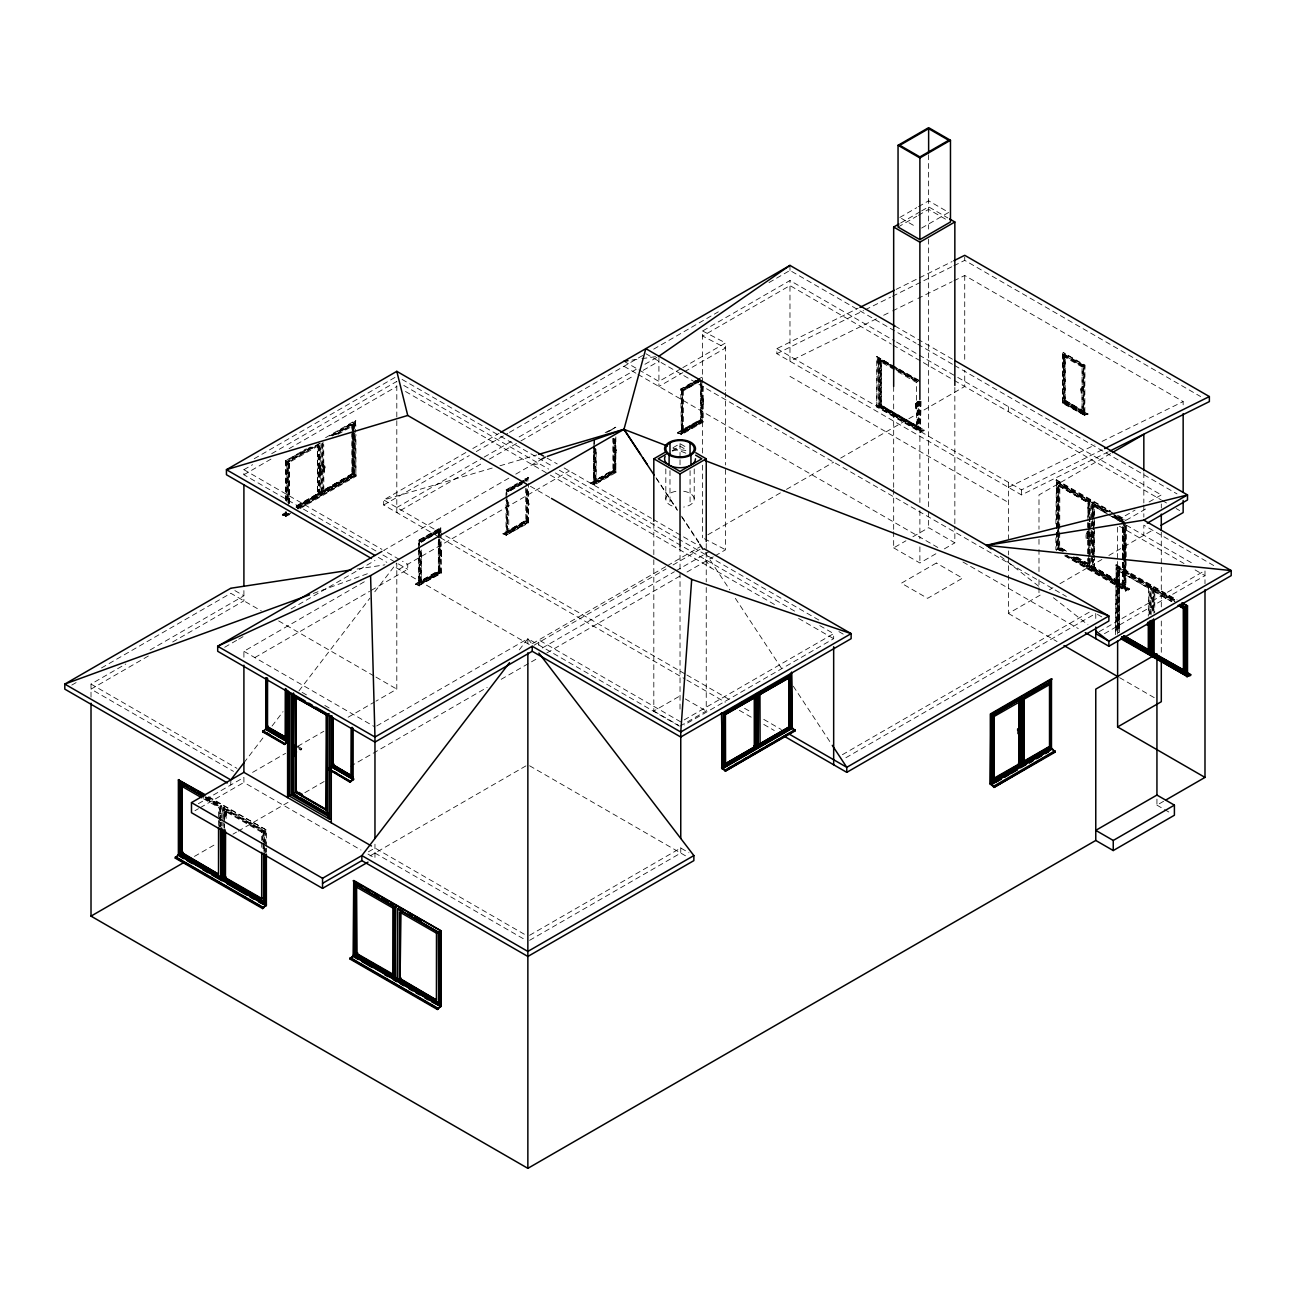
<?xml version="1.0" encoding="UTF-8"?>
<svg xmlns="http://www.w3.org/2000/svg" width="1296" height="1296" viewBox="0 0 1296 1296"><rect width="100%" height="100%" fill="white"/><g stroke="black" fill="none" stroke-linecap="round" stroke-linejoin="round"><path stroke-width="0.75" stroke-dasharray="5 3.75" d="M1091.491 534.373L1091.41 536.35C1092.35 529.286 1087.798 543.51 1091.799 542.003A2.074 1.134 -62.5 0 1 1091.831 540.821L1091.848 540.497A2.074 1.134 -62.5 0 1 1091.896 539.314L1091.896 538.942A2.074 1.134 -62.5 0 1 1091.945 537.759L1092.982 532.769C1090.049 531.765 1092.949 536.414 1092.982 532.769M1092.123 532.3L1091.151 537.354A2.074 1.134 -62.5 0 0 1091.102 538.52L1091.102 538.893A2.074 1.134 -62.5 0 0 1091.054 540.076L1091.038 540.4A2.074 1.134 -62.5 0 0 1091.005 541.582L1091.459 542.198M1091.653 534.778L1090.795 534.454L1091.41 536.35M1089.029 533.353L1087.992 535.523A2.074 1.264 -57.4 0 0 1087.943 536.706L1087.927 537.062A2.074 1.264 -57.4 0 0 1087.879 538.245L1087.862 538.569A2.074 1.264 -57.4 0 0 1087.83 539.735C1084.622 540.999 1086.242 529.902 1087.733 532.559M1088.316 532.899L1087.263 535.07A2.074 1.264 -57.4 0 0 1087.214 536.236L1087.198 536.609A2.074 1.264 -57.4 0 0 1087.15 537.791L1087.15 538.115A2.074 1.264 -57.4 0 0 1087.101 539.282C1087.992 543.461 1087.814 527.634 1086.793 533.693L1088.041 534.6M1087.409 534.082L1087.571 532.04M1086.89 532.057L1088.705 532.105L1087.781 531.036M1017.182 730.231L1017.376 728.417M319.383 468.131C318.832 464.584 319.464 473.834 320.76 472.457C320.63 467.224 318.751 466.916 319.966 467.694L320.971 468.277L320.355 469.849L320.436 468.05M320.517 469.946L319.723 470.367M318.978 494.294L320.258 495.04L320.274 444.965M323.66 468.131C323.303 470.772 325.361 472.732 323.854 471.015M320.954 493.144L321.991 494.003L354.796 475.065L354.796 433.35M1081.253 388.508L1080.848 389.464C1083.116 394.405 1079.908 393.757 1081.512 388.492M1082.241 388.12C1083.764 385.009 1080.135 392.348 1082.322 389.318M1082.889 386.953L1081.966 388.962M440.802 550.654L441.288 555.482L441.11 553.23M528.282 501.487L528.946 504.76L528.638 499.835M615.211 451.17C616.151 453.406 614.693 448.286 616.264 450.603L615.276 451.024M703.177 401.825L702.189 397.467L703.517 399.055L703.258 404.158M915.608 403.558L915.332 404.887C917.536 405.567 916.321 407.754 916.466 409.131C915.818 405.502 916.094 402.197 917.86 402.651L916.807 405.502M916.952 402.084L915.673 406.247L916.596 408.499M917.195 403.898L917.86 402.651M222.912 820.157L222.944 807.683L223.916 807.133L264.935 830.801L264.886 852.962M323.789 465.442L323.06 465.896L324.826 465.88L325.037 467.224L324.421 472.198L324.275 465.847M919.642 428.587L918.232 429.268L918.232 401.857M1091.102 540.302L1091.912 540.626M1091.183 538.699L1091.896 539.314L1091.102 538.52M301.142 749.671C302.195 745.767 302.438 753.737 297.529 747.581M1084.363 412.711L1063.87 401.128L1065.182 400.351L1065.215 355.849L1063.87 356.627L1082.273 367.043L1082.063 411.626L1082.063 367.124L1083.407 366.347L1063.028 354.521L1082.97 366.412L1084.363 365.602L1063.012 352.415L1084.849 365.035L1084.849 415.465L1062.396 403.202L1062.396 352.771M1088.024 536.884L1087.96 536.706M1087.943 538.407L1087.895 538.261M318.2 445.727L318.2 494.246L296.023 507.044L352.901 474.401L352.852 425.849L352.723 474.304L323.838 491.605L323.725 444.544M916.709 405.826L915.899 405.292M1087.166 532.04L1086.728 533.741M1091.993 536.852L1090.746 536.009L1091.329 534.227M1062.299 551.237L1058.686 549.828L1059.334 548.273L1056.451 549.407M1070.771 556.875L1128.589 590.182L1072.78 557.296M1089.401 559.645L1089.774 567.842L1090.811 566.951L1073.671 557.053M1123.94 525.739L1124.312 587.785L1125.349 586.877L1092.787 568.085L1092.787 532.121M1017.457 728.951L1017.538 736.29M894.321 366.962L879.125 358.198L879.158 405.616L923.27 431.082L879.466 405.389L878.202 406.166L878.153 358.765L879.125 358.198L879.466 405.389M1063.919 354.294L1083.634 365.683L1083.634 412.695L1063.303 401.647L1063.919 354.294L1063.919 401.306L1087.085 414.688L1064.194 400.918M441.142 552.971L440.51 551.821L441.515 551.497C440.024 544.66 442.017 566.903 441.304 550.411M916.142 405.47L916.369 404.206M528.476 501.26L528.201 500.045M703.21 400.367L703.339 398.909L703.631 400.156C701.087 403.072 704.749 404.546 702.707 402.133M324.13 466.139L324.972 467.192L323.789 468.666L324.081 466.252M320.161 468.407L320.306 469.946M528.444 505.019C528.136 502.816 526.727 495.801 528.946 501.082L527.926 501.536M615.94 453.098L615.794 452.255L615.454 453.681M323.822 469.589C326.203 468.796 321.635 462.85 324.016 465.556M324.583 470.561L324.551 469.136M1080.913 388.346C1081.949 400.205 1079.73 391.036 1082.387 386.629M615.568 449.599L615.843 450.814M915.802 406.766L916.709 407.333M528.46 500.094L528.444 501.325M702.351 398.617L702.124 397.483M321.1 474.028L320.306 474.449M243.907 762.793L263.477 737.23M272.047 726.035L283.046 711.65M298.955 690.881L369.895 598.169M374.787 591.786L396.803 563.015L396.803 689.132L375.953 701.168M519.307 649.863L527.861 638.685L680.756 726.959M1090.843 534.373L1091.718 533.741M1087.927 520.798L1087.927 502.702L1089.272 501.925M1092.982 567.94L1094.375 567.13L1094.326 504.857L1106.314 512.26M615.163 449.015L616.216 449.599L615.811 454.572M1084.25 412.97L1083.278 413.521L1062.963 401.857L1064.259 401.112L1064.259 354.002L1063.028 354.521M286.675 513.605L283.176 515.63L282.301 514.48L286.027 515.921M352.204 474.125L355.914 475.567L298.258 508.858M323.741 468.018L322.736 466.852L323.352 464.195M323.789 469.832L324.47 469.265M917.293 404.984L915.608 403.672L916.434 404.255M1063.643 550.994L1058.443 547.997L1059.836 547.187L1066.721 551.221M1089.401 521.753L1089.401 501.811L1090.811 501.001L1090.746 567.275M1118.254 570.677L1148.305 588.044L1118.254 570.677L1118.254 630.99M353.322 425.639L351.977 424.861L351.977 473.866L353.322 474.595L353.322 425.639L337.381 434.646M1058.249 526.176L1058.249 548.143L1056.969 548.905L1056.969 482.647L1057.941 482.096L1058.249 524.167M1092.787 568.085L1091.491 568.831L1091.491 502.589L1092.479 502.022L1092.787 520.133M1151.253 586.343L1149.827 587.169L1116.731 567.616L1118.043 567.162L1151.253 586.343L1151.188 614.482M1149.682 587.25L1148.256 588.076M254.259 458.687L396.803 376.375M375.953 550.978L243.907 474.741L243.907 469.687L252.59 464.681M271.706 453.649L396.803 381.413L396.803 512.568L482.436 463.142M243.907 474.741L271.706 458.687M289.089 448.659L396.803 386.467M285.412 500.499L285.412 460.874L306.374 448.756M325.604 437.659L355.315 420.52L355.914 426.724M285.412 460.874L310.489 447.088M329.702 435.991L355.914 420.86M286.481 501.374L286.432 461.279L310.651 447.379M331.241 435.391L353.824 422.447L354.796 423.014L354.796 431.357M312.109 446.958L286.87 461.522L286.87 501.293M331.97 435.472L353.84 422.852L354.456 433.156M319.448 443.426L287.453 461.894L287.453 501.941M332.359 435.974L354.796 423.014L332.602 436.217M320.258 443.345L287.825 462.073L286.432 461.279M336.571 434.176L352.091 425.412L352.204 474.757L353.079 475.276L297.157 507.546M296.638 505.764L317.439 493.76L317.39 445.257M351.977 473.818L322.493 490.828L323.903 491.152M297.092 505.699L317.569 493.873L317.439 444.803M352.091 473.931L323.093 490.682L322.979 442.098M282.301 514.48L287.55 511.45M296.282 506.412L352.431 473.98M282.301 515.111L287.55 512.098M283.176 515.63L286.562 513.119M296.249 507.546L353.516 474.352L354.796 475.065M296.849 507.4L319.286 494.44L319.286 446.391M353.516 428.522L353.824 422.447L353.84 474.563L321.019 493.452L320.954 443.329M297.578 507.74L319.448 495.121L319.448 445.403M354.456 435.132L354.456 474.903L321.878 493.015M297.821 507.967L320.274 495.007M285.412 515.565L288.911 513.54M297.643 508.502L355.315 475.211M288.911 513.913L285.412 515.921L283.079 515.128M297.643 508.858L355.315 475.567L353.079 475.276M285.412 511.661L285.412 516.359L290.66 513.329M285.412 516.359L289.51 514.69M299.992 508.631L355.914 476.345L355.914 434.533M465.831 452.547L383.697 499.964L383.697 505.003L438.745 536.787M472.829 448.513L499.025 433.382M71.782 685.082L77.031 682.069M101.493 667.942L230.801 593.276L261.29 610.886M383.697 505.003L469.33 455.576M476.312 451.543L507.773 433.382M509.522 432.362L645.813 353.678L1066.365 596.484M653.686 349.142L718.34 311.818M769.014 282.56L789.977 270.443L916.061 343.246M91.012 697.167L91.012 684.077L125.761 664.022M150.093 649.976L243.907 595.804L230.801 588.238M396.803 507.53L482.436 458.087M484.186 457.083L512.131 440.948M519.129 436.914L636.206 369.311M644.938 364.273L658.919 356.206L658.919 386.467L682.846 372.649M702.61 453.049L702.61 330.982L789.977 280.535L894.823 341.075M899.797 217.453L916.758 207.668M918.459 206.68L928.633 200.815L947.052 211.442M148.343 656.019L91.012 689.132L233.491 771.379M172.676 641.974L243.907 600.842L243.907 588.157M489.418 459.108L519.129 441.952M520.879 440.948L634.457 375.37M643.189 370.316L658.919 361.244M900.671 223.009L919.885 211.912M921.634 210.892L928.633 206.858L947.846 217.955M898.047 227.043L916.742 216.254M918.443 215.266L928.633 209.385L947.117 220.061M921.586 228.08L948.721 212.414M681.145 368.599L658.919 381.429L637.956 369.311M682.846 367.61L725.582 342.938L725.582 390.355M684.563 371.66L725.582 347.976L702.61 336.02L789.977 285.574L891.324 344.088M508.81 478.175L383.697 550.411L398.99 559.224M515.759 474.158L541.841 459.108M224.694 647.255L236.925 640.192M238.675 639.187L243.907 636.158M291.098 608.926L374.965 560.488M418.657 548.208L418.657 540.319L440.494 527.699L441.11 531.943M506.023 497.777L506.023 489.872L517.784 483.084M524.507 479.196L528.476 477.608L528.476 481.513M605.151 432.637L615.843 427.178L605.767 432.994M703.21 386.451L703.21 422.123L681.372 434.727L680.756 388.994L695.887 380.263M697.572 379.291L703.21 376.731M419.126 544.806L419.126 540.772L441.11 528.055M523.438 480.524L506.493 490.325L523.471 480.638M525.107 479.552L528.476 477.608M699.856 378.675L681.242 389.448L699.905 378.788M418.657 540.319L439.474 529.141L440.462 529.708L420.406 541.598L440.462 529.708M609.169 431.179L614.223 428.247L615.276 429.138M520.069 482.987L506.93 490.585L506.93 494.602M521.721 482.031L527.261 479.536M696.454 381.154L681.664 389.691L682.279 432.346L701.995 420.957L701.995 384.701M524.556 481.496L527.828 479.261L507.449 490.941L508.793 491.719M698.722 380.522L682.198 390.064L682.198 430.11L683.543 430.888L683.332 390.728L701.217 380.392M522.887 482.468L507.773 491.152L506.023 489.872M680.756 388.994L682.522 390.258L700.974 379.647M507.838 491.184L519.34 484.672M680.756 434.387L703.21 421.475L701.395 420.196L681.34 432.086L682.619 432.54L682.619 390.242L698.965 380.975M421.216 542.052L439.117 531.716L439.117 537.678M521.608 484.105L508.583 491.621L525.026 482.323M701.395 380.489L683.446 390.793L682.522 390.258M243.907 657.266L243.907 651.289L367.27 580.073M398.99 569.317L569.365 470.95M254.826 657.59L369.506 591.381M371.239 590.393L407.738 569.317L407.738 564.278L402.489 561.249M415.546 583.848L437.627 571.147L440.494 572.459L418.657 585.063L415.546 584.383L416.421 584.885L439.474 571.714L439.474 538.812M527.261 489.613L527.261 521.851L506.93 532.883L526.662 521.073L506.606 532.964L507.578 533.531L527.893 521.867L526.856 521.284L503.788 534.438L502.913 533.936L524.993 520.7L528.476 522.369L506.023 535.28L506.023 499.738M615.843 436.898L615.843 472.57L615.244 438.502L615.195 471.404L614.223 470.837L591.154 483.991L590.279 483.489L612.36 470.254L615.843 471.922L593.39 484.834L593.39 451.105M677.662 432.524L699.727 419.807L702.61 421.119L680.756 433.739L677.662 433.042L678.537 433.544L701.59 420.39L701.719 384.345M438.485 539.298L438.485 571.05L420.082 581.45L421.427 582.228L421.378 550.103M507.449 500.969L507.449 531.004L525.852 520.619L525.641 488.462M682.198 430.11L700.585 419.726L700.585 384.005M415.546 584.383L438.161 571.86L416.421 584.885M502.913 533.936L525.528 521.413L503.788 534.438M590.279 483.489L612.895 470.966L591.154 483.991M677.662 433.042L700.261 420.536L678.537 433.544M420.406 551.513L420.212 583.978L419.126 583.168L439.279 571.52L419.548 583.313L439.879 572.281L439.879 540.059M595.253 448.74L594.945 483.084L593.876 482.274L614.353 470.837L594.297 482.436L594.297 446.18M681.664 431.989L701.719 420.39L701.33 383.908M594.896 482.792L614.628 471.404L614.628 439.166M440.527 572.314L420.212 583.978L420.212 551.075M615.276 471.436L594.945 483.084L594.945 448.254M502.913 533.401L506.023 534.616L527.861 522.013M590.279 482.971L593.39 484.186L615.244 471.566M418.657 550.039L418.657 585.711L441.11 572.8L439.214 571.568M418.657 585.711L441.11 573.448L441.11 533.887M506.023 535.264L528.476 523.017L528.476 483.457M615.843 472.57L594.005 485.174L594.005 439.781L593.876 443.929M673.029 447.703L680.027 443.669L687.01 447.703M672.219 450.684L680.027 446.18L686.264 449.793M921.035 401.323L920.419 432.216L876.744 406.993L876.744 356.562L921.035 381.429M881.474 361.163L881.474 405.259L880.033 405.972L880.033 361.471L881.377 360.693L881.312 405.373M917.228 381.85L916.402 382.466L880.033 361.471M876.744 406.28L880.454 404.773M876.744 406.993L877.343 356.206M891.162 365.537L878.542 358.96L879.158 405.616M198.32 803.714L243.907 777.406L243.907 782.444L360.985 850.03M252.59 772.384L285.606 753.316M297.772 746.302L323.838 731.252M348.154 717.206L374.22 702.157M194.983 810.697L198.482 808.672M200.232 807.667L243.907 782.444M220.79 820.238L220.774 805.739L220.158 820.19M205.173 797.801L220.433 806.614L221.762 805.885L221.713 819.979M223.981 808.283L264.53 830.995L264.53 851.148M225.488 811.361L225.374 817.452L226.184 810.324L263.023 831.595L263.023 841.72M376.699 725.954L527.861 638.685L532.753 645.068M707.843 534.778L784.728 490.374M786.478 489.37L833.668 462.137M840.65 458.104L964.726 386.467L964.726 370.332M665.626 566.708L530.048 644.987L393.757 566.287M667.359 565.704L700.423 546.62M533.984 645.23L666.063 568.976M673.013 564.959L702.61 547.884M878.542 405.956L918.605 428.377M542.279 648.016L674.357 571.763M676.091 570.758L709.155 551.659M920.419 431.503L924.145 429.997L923.27 431.082M194.432 856.413L215.476 844.263M233.005 834.138L236.504 832.113M238.253 831.109L289.089 801.754M304.868 792.65L324.146 781.52M350.455 766.341L487.183 687.398M501.196 679.298L538.018 658.044M546.782 652.99L679.995 576.072M687.01 572.022L713.302 556.843M715.052 555.838L725.582 549.763L725.582 467.03M261.679 832.372L263.023 831.595M264.935 830.801L263.93 831.352L263.93 851.488M208.089 797.072L266.36 830.007L266.36 846.142M1083.634 365.683L1083.278 413.521L1083.278 366.217M1084.849 365.035L1084.25 415.822M1083.083 366.574L1065.004 356.335L1065.004 400.448L1087.96 414.185L1065.879 400.869L1062.396 402.489L1084.849 415.465M1062.396 403.202L1063.012 352.415M1066.122 401.566L1063.012 402.473L1084.849 415.076L1087.198 414.234M1082.095 411.237L1083.407 410.848L1065.215 400.351M1084.25 415.109L1087.96 413.602M1087.085 414.688L1087.96 414.185M893.673 531.716L893.673 547.868L905.92 540.805M912.902 536.771L928.633 527.683L954.844 542.813L954.844 526.678M368.42 851.796L374.965 848.021L524.394 934.286M370.057 855.895L527.861 764.786M653.816 559.678L653.816 711.018L680.027 695.887M1055.851 523.892L1056.451 479.779L1110.623 511.061M1057.309 534.73L1057.925 482.533L1089.887 500.985L1089.774 567.842M893.673 547.868L919.885 562.999L937.364 552.906M944.363 548.872L954.844 542.813M1110.623 453.551L1038.987 494.926L1038.987 529.222M1058.443 523.876L1058.443 485.692L1059.836 485.433L1088.851 502.184L1088.851 516.116M684.239 719.896L833.668 633.631L833.668 638.685L684.239 724.95M680.027 726.149L706.239 711.018L706.239 583.897M1057.309 482.89L1089.887 500.985M1108.064 511.483L1092.317 503.107L1107.464 511.839M1122.579 562.415L1122.579 584.334L1093.565 567.583L1093.565 559.629L1093.403 567.68L1122.449 584.95L1122.449 522.644L1092.982 505.634L1093.451 519.842L1093.403 505.942L1094.375 505.375M1117.622 520.133L1135.085 510.057M1149.066 501.973L1161.297 494.926L1161.297 498.28M1145.583 509.036L1126.354 520.133L1117.622 515.095M1088.851 532.057L1088.851 563.938L1087.927 565.007L1087.927 558.495M1008.401 575.132L1008.401 613.462L1042.486 593.795M1049.468 589.761L1052.968 587.736M1059.95 583.702L1101.892 559.483M1108.874 555.449L1154.088 529.351M1072.456 557.426L1089.887 566.789M1092.317 531.02L1092.317 568.895L1092.933 530.663M1116.212 564.732L1115.597 634.716L1116.212 564.732L1177.076 599.87M1118.675 570.985L1119.614 569.884L1119.614 632.205M1122.401 584.431L1123.389 583.864L1123.389 522.11L1114.803 517.217M1128.589 590.182L1129.237 588.627L1125.754 590.101L1066.333 555.806M529.61 935.291L680.756 848.021L688.954 852.752M842.4 754.693L1090.535 611.437M1064.583 555.806L1125.754 591.106L1126.354 524.119M529.61 940.329L680.756 853.06L680.756 844.198M845.899 757.723L1094.035 614.466M1150.313 614.239L1150.313 586.327L1149.698 614.596M1152.808 588.481L1174.014 599.999M1171.843 601.619L1153.472 591.025L1154.849 590.231L1154.72 612.765M1099.235 631.638L1204.988 570.58L1204.988 583.702M1104.435 633.679L1204.988 575.635L1192.757 568.571M1156.939 799.097L1156.939 805.14L1163.792 801.187M322.623 464.648L323.287 466.009M318.784 466.835L319.642 466.382M320.112 468.585L320.971 468.277M319.82 471.857L320.663 471.42M320.728 472.894L319.966 474.255L320.711 472.651M222.912 808.04L263.947 831.368L222.944 807.683L222.944 815.573M701.622 397.742L702.594 399.605M614.725 450.295L614.255 448.173L615.373 449.129M440.478 551.756L439.522 549.067L441.401 550.395M439.976 551.189L440.024 548.807M1108.21 451.85L1021.507 494.926L776.871 353.678L776.871 348.64L858.146 308.254M896.087 289.413L952.074 261.598M776.871 353.678L863.573 310.603M865.372 309.712L890.66 297.157M892.474 296.249L952.074 266.636M953.888 265.745L964.726 260.366L1200.614 396.56M776.871 348.64L1021.507 489.872L1102.783 449.501M876.452 318.816L789.977 361.244L789.977 280.535M883.661 315.268L890.854 311.737M892.669 310.862L916.078 299.36M917.876 298.485L952.106 281.686M953.905 280.795L964.726 275.497L1183.151 401.598L1183.151 405.632M1008.401 487.361L1094.877 444.917M1102.086 441.385L1183.151 401.598M219.866 826.913L219.866 806.679L218.408 807.473L218.408 825.52M507.449 531.004L508.793 531.781L508.696 499.624M287.825 513.767L286.432 513.086M915.397 403.785C915.932 415.643 914.83 407.479 916.628 408.305M313.34 593.455L370.251 572.702M923.368 430.628L921.035 431.471L877.343 406.247L880.454 405.356L924.145 430.58M492.205 468.067L383.697 499.964L443.993 534.762M499.964 465.782L536.771 454.961M1056.451 549.86L1058.8 549.229M1128.686 589.583L1126.354 590.215L1066.948 555.919M532.899 465.037L539.12 463.579M357.097 569.041L384.896 564.829M631.962 360.094L639.949 358.943M641.941 358.652L657.169 356.449M526.581 478.726L527.828 479.261M525.641 520.506L526.662 521.073M438.275 570.937L439.279 571.52M1174.241 599.611L1152.954 587.38L1151.966 587.963L1151.966 612.328M700.261 420.536L702.61 421.427L680.756 434.03L678.424 433.139M612.895 470.966L615.244 471.874L593.39 484.477L591.057 483.586M525.528 521.413L527.861 522.304L506.023 534.924L503.69 534.033M438.161 571.86L440.494 572.751L418.657 585.355L416.308 584.464M673.029 448.222L686.232 453.308M317.39 493.776L318.784 494.521M702.562 420.957L682.328 432.653L682.619 390.242M702.61 330.982L725.582 342.938M704.376 538.715L725.582 549.763M1091.054 540.076L1091.864 540.513M917.746 401.922L917.746 426.19L916.402 426.967L916.466 382.288M703.161 399.362L703.177 400.448M615.227 450.052L614.758 447.93M527.845 500.499L527.391 498.377M901.465 218.425L916.547 227.124M1084.25 365.65L1064 353.954L1064 401.274M1064.372 400.804L1082.273 411.14M1063.012 402.133L1084.849 414.752M895.05 326.074L916.061 338.207M917.827 339.212L952.852 359.429M917.827 344.25L952.852 364.484M954.601 365.488L1177.011 493.889M896.573 342.079L955.978 376.375M957.728 377.379L1161.297 494.926M893.074 345.109L952.495 379.404M954.229 380.408L1161.297 499.964M1162.172 500.467L1167.421 503.496M1176.152 508.534L1179.652 510.559M876.744 356.562L920.419 381.785M896.006 367.934L919.625 381.575M892.879 366.525L916.888 380.392M917.746 381.688L878.153 358.765L893.867 368.21M895.601 369.214L918.232 382.271M881.312 361.26L917.276 381.834M1213.72 565.542L1143.833 525.188L1143.833 535.28M1055.851 480.136L1115.257 514.431M1117.006 515.452L1125.754 520.49M1090.811 501.001L1057.941 482.096L1057.941 528.266M1109.927 512.033L1092.479 502.022L1092.479 520.101M1111.466 512.989L1123.632 519.955M1114.803 515.371L1123.211 520.231M1089.774 501.601L1056.969 482.647L1089.401 501.811M1107.043 511.564L1091.491 502.589L1106.865 511.904M1113.944 515.549L1122.579 520.538L1114.187 515.727M1115.127 516.861L1123.794 521.867L1123.794 584.172L1094.326 567.162M1059.674 485.53L1088.672 502.281M1106.152 512.374L1094.213 505.472L1094.213 519.421M1112.972 516.31L1123.211 522.223L1123.211 583.961L1094.213 567.227L1094.213 559.256M1058.443 485.692L1088.041 502.637L1088.041 520.571M1058.864 486L1087.862 502.735M1093.403 505.942L1107.043 513.815M1108.76 514.804L1120.7 521.689M1126.354 525.188L1192.757 563.517M1119.371 526.192L1184.026 563.517M917.746 426.19L881.474 405.259M880.227 404.66L924.145 429.997M916.466 426.4L880.664 405.729L880.664 361.616M879.125 405.518L919.625 428.895L919.642 401.112M878.153 406.085L918.637 429.462L918.605 400.966M877.343 405.923L921.035 431.147M789.977 376.375L1008.401 502.492M1115.597 565.088L1174.727 599.222M1151.188 586.375L1117.735 567.049L1117.719 633.323M1174.711 599.951L1152.954 587.38L1152.808 612.409M1150.313 586.327L1117.087 567.859L1117.087 633.679M1150.2 586.942L1116.731 567.616L1116.731 633.874M1175.116 601.344L1151.966 587.963L1174.597 601.474M1154.72 590.846L1172.297 600.793M1153.894 591.332L1171.309 601.376M1076.846 557.069L1088.851 563.938M1066.495 551.221L1059.674 547.285L1059.836 485.433M1076.733 557.134L1088.672 564.035L1088.672 524.183M1059.043 547.657L1064.162 550.606M1076.101 557.507L1088.041 564.392L1088.041 558.414M1064.032 550.67L1058.864 547.754L1059.043 485.903M1075.923 557.604L1087.927 564.473M1074.044 557.005L1129.464 588.854M1058.249 548.143L1063.384 551.124M1062.963 551.254L1057.925 548.338L1057.941 530.275M1073.056 557.086L1129.464 589.68M1060.679 550.638L1057.309 548.694L1057.309 536.722M1092.317 568.895L1124.28 587.347L1124.896 563.08M1056.969 548.888L1060.42 550.897M1066.948 555.449L1126.354 589.761M1065.199 555.449L1126.354 590.765M1097.42 614.401L1102.329 617.236M623.975 361.244L636.206 368.307M623.975 366.282L636.206 373.345M637.956 374.366L938.515 547.884M962.977 562.01L1078.304 628.592M701.395 420.196L700.423 419.629L700.472 379.955M701.995 420.957L701.395 380.311M1008.401 613.462L1057.05 641.552M1119.598 677.662L1154.347 697.718M614.628 471.404L613.964 438.372M1156.939 805.14L1170.92 813.224M547.042 458.071L557.231 463.952M564.116 467.937L651.499 518.368M653.249 519.388L698.674 545.616M402.052 379.404L552.323 466.171M559.321 470.205L676.399 537.791M678.148 538.796L819.688 620.525M838.901 631.622L844.15 634.651M403.801 385.447L548.694 469.12M555.385 472.975L797.251 612.619M819.785 625.628L833.668 633.631M405.535 391.505L548.613 474.109M550.363 475.114L777.6 606.301M798.611 618.451L833.668 638.685M526.597 481.351L525.641 480.443M530.42 486.308L549.715 497.437M527.261 521.851L526.581 488.819M528.476 523.017L527.828 488.932M355.914 476.345L355.315 434.192M439.879 529.983L419.548 541.015L419.548 545.049M445.743 535.783L685.13 673.985M686.88 675.005L730.571 700.229M744.552 708.296L751.534 712.33M763.765 719.393L781.245 729.486M440.494 537.791L685.13 679.039M686.88 680.044L725.323 702.238M739.303 710.305L751.534 717.368M763.765 724.432L774.247 730.49M419.24 540.821L420.503 541.566M685.26 698.917L706.239 711.018M319.448 495.121L318.832 445.063M439.879 572.281L439.474 529.141L439.619 537.678M441.11 573.448L440.462 539.379M243.907 469.687L381.964 549.391M680.756 721.904L538.78 639.932L538.78 644.987M653.816 711.018L678.278 725.144M382.903 554.996L395.069 562.01M398.374 563.922L407.738 569.317M378.367 557.41L386.856 562.318M278.656 620.914L374.22 676.091M375.953 677.079L396.803 689.132M529.61 765.79L687.317 856.85M243.907 651.289L374.965 726.959M302.114 692.356L307.346 695.385M324.826 705.461L331.808 709.495M297.497 746.123L301.741 748.57M297.529 747.355L301.012 749.363M91.012 684.077L236.957 768.35M374.965 853.06L524.394 939.341M367.983 854.08L374.965 858.114L374.965 844.198M208.688 796.716L266.36 830.007M206.388 797.008L221.762 805.885M205.141 796.7L220.774 805.739M205.4 797.558L220.79 806.436M206.469 798.935L219.866 806.679M205.4 799.033L219.38 806.906L219.218 827.059M203.44 798.757L218.57 807.376M224.84 817.177L224.84 811.102L261.743 832.307L261.679 840.472M526.581 521.122L526.986 489.24M915.737 406.62L916.693 407.187M1000.318 556.146L1039.279 586.667M1053.405 597.731L1087.927 624.785M320.614 471.614L319.804 472.003M1088.105 534.859L1087.409 534.454M1092.042 537.095L1091.281 536.722M705.348 559.548L711.002 567.859M656.084 477.754L677.128 509.474M681.566 516.164L699.289 542.878M656.278 478.337L677.452 510.446M681.907 517.217L698.609 542.554M705.299 552.695L729.794 589.874M735.367 598.331L782.152 669.303M793.298 686.2L831.173 743.645M320.776 468.05L321.1 469.541M1161.297 503.998L1161.297 508.032M1161.297 532.251L1161.297 606.901M1161.297 621.027L1161.297 653.314M1154.072 591.219L1153.894 613.251M1153.424 588.109L1153.472 613.138M1153.278 587.493L1153.278 611.485M1149.082 613.494L1149.26 587.493L1119.501 570.515L1119.501 632.286M1148.434 587.963L1148.305 616.183M1143.833 472.732L1143.833 502.994M1143.833 505.003L1143.833 517.12M1125.754 526.451L1125.754 560.277M1125.754 562.253L1125.754 591.106M1125.349 522.936L1125.284 587.218M1124.896 527.18L1124.896 561.087M1124.312 521.527L1124.312 587.785M1122.579 526.565L1122.579 560.423M1118.853 570.888L1118.853 632.659M1118.723 570.953L1118.675 632.756M1118.043 567.162L1118.043 631.12M1117.622 527.197L1117.622 559.483M1117.622 561.508L1117.622 634.149M1095.768 613.462L1095.768 621.221M1094.213 521.413L1094.213 529.367M1094.213 531.36L1094.213 557.264M1092.933 502.751L1092.982 519.696M1092.933 520.7L1092.982 529.74M1092.317 521.041L1092.317 529.027M1089.401 523.746L1089.401 529.724M1089.401 531.733L1089.401 557.653M1089.272 501.341L1089.272 521.284M1089.272 523.276L1089.272 567.146M1088.851 524.086L1088.851 530.064M1088.802 502.2L1088.672 516.229M1088.041 522.563L1088.041 556.421M1087.927 522.628L1087.927 556.972M1058.443 525.884L1058.443 547.997M1056.451 479.779L1056.451 550.411M1055.851 537.824L1055.851 549.747M1038.987 539.314L1038.987 547.382M1038.987 549.407L1038.987 571.601M1038.987 579.668L1038.987 585.711M1038.987 587.736L1038.987 595.804M1021.507 489.872L1021.507 494.926M1008.401 406.636L1008.401 411.691M1008.401 482.306L1008.401 538.812M1008.401 550.913L1008.401 554.947M1008.401 556.972L1008.401 573.107M964.726 256.997L964.726 260.366M964.726 275.497L964.726 362.248M954.844 387.455L954.844 524.653M928.633 154.726L928.633 229.052M928.633 239.144L928.633 509.522M928.633 511.547L928.633 527.683M920.419 401.663L920.419 432.216M919.885 401.566L919.885 502.459M919.885 510.527L919.885 538.78M919.885 546.847L919.885 562.999M917.989 401.323L917.989 428.733M917.276 401.873L917.098 426.028M893.673 386.435L893.673 487.328M893.673 489.353L893.673 529.708M880.551 361.697L880.502 405.826M789.977 265.405L789.977 270.443M725.582 392.38L725.582 465.005M706.239 543.542L706.239 581.888M702.61 465.167L702.61 537.791M694.219 468.893L694.219 499.154A14.191 8.197 0 0 1 683.705 507.076M690.071 470.642L690.071 504.954M681.372 389.335L681.372 434.727M680.027 443.669L680.027 457.796M680.027 459.805L680.027 465.863M680.027 546.572L680.027 712.022M669.983 470.642L669.983 504.954M665.82 468.893L665.82 499.154A14.191 8.197 0 0 0 676.35 507.076M653.816 523.373L653.816 557.669M614.353 438.793L614.223 470.837L613.057 470.075L613.057 438.307M613.85 438.777L613.85 470.529M613.105 438.34L613.219 470.173L594.815 480.557L596.16 481.334L596.079 449.177M595.949 449.113L595.949 480.865M595.156 448.643L595.204 480.427M594.297 440.138L594.297 444.155M593.876 445.937L593.876 482.274M527.861 477.268L527.861 481.205M527.861 638.685L527.861 644.728M526.856 488.365L526.856 521.284M507.773 501.082L507.578 533.531L507.578 500.629M506.93 496.627L506.93 532.883M506.623 490.228L506.623 535.621M440.494 527.699L440.494 537.581M439.117 539.671L439.117 571.423M438.485 537.305L438.485 531.36L420.455 541.615L421.427 542.165L439.619 531.668L438.275 530.89L438.356 570.985M421.216 549.99L421.33 581.823M420.584 551.61L420.584 581.386M419.548 547.058L419.548 583.313M419.256 540.675L419.256 586.067M419.126 546.831L419.126 583.168M355.315 420.52L355.315 432.41M353.516 430.515L353.516 474.352M322.493 443.653L321.991 494.003L321.878 443.297M318.314 445.792L318.362 494.343M289.364 502.994L289.364 462.559L287.971 461.813L287.971 502.929M289.316 503.707L289.186 462.461L318.784 445.565L317.439 445.289L288.392 462.008L288.441 504.484M288.554 462.105L288.554 504.549M286.027 461.214L286.027 500.288M286.027 512.001L286.027 516.699M266.36 848.151L266.36 852.185M265.745 830.363L265.745 846.482M265.745 848.281L265.745 852.541M263.606 831.546L263.606 841.639M263.606 843.647L263.606 849.706M263.023 843.745L263.023 849.803M262.375 839.954L262.553 831.838L226.12 811.004L226.12 819.023M261.743 842.319L261.679 850.581M230.801 779.917L230.801 784.971M226.184 810.324L226.249 818.959M224.581 807.926L224.581 822.037M224.581 824.045L224.581 828.079M224.338 817.468L223.916 807.133L223.981 828.436M222.912 822.182L222.912 826.216M221.713 821.988L221.713 826.022M220.79 822.215L220.79 826.151M220.433 806.614L220.433 820.741M220.433 822.766L220.433 826.799M220.158 822.199L220.158 826.232M683.705 491.233A14.191 8.197 0 0 1 694.219 499.154M665.82 499.154A14.191 8.197 0 0 1 676.35 491.233M672.3 451.073A15.439 8.91 0 0 1 687.755 451.073M936.344 563.031L901.384 583.2L927.596 598.331L962.555 578.162L936.344 563.031M1093.451 529.805L1093.565 521.77L1093.403 529.837M1093.451 557.701L1093.565 531.733L1093.403 557.734"/><path stroke-width="1.5" d="M287.761 797.477L287.761 690.541M289.51 691.902L289.51 796.117L329.702 819.315L329.702 715.1M1151.804 621.383L1151.609 622.744A2.041 1.118 -62.5 0 0 1151.561 623.927L1151.545 624.299A2.041 1.118 -62.5 0 0 1151.512 625.482L1151.496 625.79A2.041 1.118 -62.5 0 0 1151.464 626.972L1152.257 627.41A2.041 1.118 -62.5 0 1 1152.306 626.227L1152.322 625.903A2.041 1.118 -62.5 0 1 1152.355 624.721L1152.371 624.348A2.041 1.118 -62.5 0 1 1152.419 623.165L1152.938 621.367M1151.869 621.772L1152.128 620.104L1151.966 654.221L1185.419 673.531L1186.423 672.964M1148.24 622.76A2.041 1.247 -57.4 0 0 1148.272 623.603L1148.256 623.927A2.041 1.247 -57.4 0 0 1148.207 625.109L1147.478 624.64A2.041 1.247 -57.4 0 1 1147.414 623.894M1019.126 763.733L1019.126 702.027L1019.288 763.83L993.74 778.378L993.74 716.688L1019.693 701.849L1019.693 764.089L993.902 778.993L992.995 777.956M1024.115 761.546L1023.97 699.241L1049.906 684.401L1049.906 746.658L1024.115 761.546L1024.132 699.338L1023.16 698.771M551.464 498.442L691.691 579.409L680.756 731.997L680.756 838.463M267.187 678.132L267.187 727.088L285.363 737.586L286.335 736.646M332.732 717.887L332.732 764.883L350.924 775.381L333.056 764.64L333.056 718.146M296.525 751.955C294.613 752.393 288.554 748.213 294.305 749.201M1151.577 625.595L1152.387 626.033M1152.452 624.526L1151.545 624.299L1152.371 624.348M755.017 746.626L725.549 763.636L755.017 746.626L755.017 697.442L725.549 714.469L724.675 713.902M789.556 726.683L760.088 743.693L789.556 726.683L789.556 677.5L760.088 694.526L759.213 693.959M1148.337 623.765L1147.511 623.457M293.269 752.085C295.52 752.101 292.621 753.17 293.657 752.215M1121.753 636.773L1150.2 653.2L1151.253 652.293M704.246 548.824L851.132 633.631L851.132 638.685L680.756 737.035L532.235 651.289L374.965 742.09L217.696 651.289L217.696 646.25L370.591 575.618L623.975 429.332L645.813 348.64L1108.874 615.989L1108.874 621.027L846.774 772.351L784.728 736.533M175.268 858.13L178.378 855.004L265.745 905.434L262.651 908.577L175.268 858.13L178.994 854.145M262.651 908.577L266.36 904.592L245.398 892.49M356.125 961.551L350.779 958.003L353.128 955.881L440.494 1006.328L437.384 1009.471L350.017 959.024L353.727 955.039M437.384 1009.471L441.11 1005.485L427.129 997.418M265.745 729.049L287.599 741.652L284.488 744.439L262.651 731.835L266.36 728.336M284.488 744.439L288.198 740.956L287.599 742.09L265.745 729.47L265.745 677.905M328.18 769.613L331.274 766.827L353.128 779.447L350.017 782.217L328.18 768.965L331.889 766.114L352.058 777.762M350.017 782.217L353.727 778.734M221.713 828.031L221.762 876.857L220.79 877.408L179.739 853.772L180.824 853.173M396.495 977.735L395.523 978.302L354.488 954.666L355.558 954.05M398.666 908.01L397.661 908.933L438.356 932.423L439.668 931.694L439.668 1002.667L438.696 1003.234L397.661 979.582L398.666 978.982M243.907 762.793L230.801 779.917L64.8 684.077L64.8 689.132L227.302 782.946M509.522 662.645L361.859 855.587L322.542 878.283L191.484 802.613L191.484 812.705L322.542 888.376L367.983 862.148M1019.693 701.849L1018.364 701.606M1049.906 746.658L1049.906 684.401M267.187 727.088L268.434 726.311M332.732 764.883L333.979 764.105M658.919 356.206L789.977 265.405L895.05 326.074M329.087 713.561L326.284 715.376L326.284 810.178L328.163 813.532M329.087 815.233L292.669 794.205L297.157 791.402M289.51 796.117L293.544 793.719L293.544 693.004M1049.857 681.129L1051.25 681.809L1022.771 698.252L1021.491 697.491M725.549 763.636L725.42 714.339L755.017 697.442M788.972 726.392L789.556 677.5M1178.258 605.394L1183.54 608.375L1178.323 605.362M1180.251 604.325L1185.419 607.273L1185.419 673.531L1185.046 607.5L1186.423 606.706M1183.54 608.375L1183.54 670.696L1153.472 653.346L1183.653 670.064L1183.491 608.407M543.591 456.079L396.803 371.336L226.444 469.687L226.444 474.741L371.466 558.479M898.047 145.314L928.633 127.656L950.47 140.276L950.47 221.989L919.885 239.647L898.047 227.043L898.047 145.314L919.885 157.934L950.47 140.276M928.633 128.677L899.797 145.314L919.885 156.913L948.721 140.276L928.633 128.677L928.633 152.717M500.774 432.362L789.977 265.405M893.673 386.435L893.673 227.043L898.922 224.014M381.964 551.416L217.696 646.25L374.965 737.035L532.235 646.25L680.756 731.997L851.132 633.631L691.691 579.409M541.841 459.108L545.341 457.083M893.673 227.043L919.885 242.174L954.844 221.989L954.844 385.43M653.816 521.348L653.816 458.8L666.047 451.737M665.982 454.297L658.19 458.8L680.027 471.404L701.865 458.8L695.628 455.188M653.816 458.8L680.027 473.931L706.239 458.8L706.239 541.517M178.378 855.587L178.378 779.917L205.205 794.707M262.651 731.835L263.412 730.96M180.743 782.201L179.739 783.124L203.488 796.829M180.824 782.671L180.209 853.513L220.158 876.582M183.076 786.008L182.153 786.542L182.153 852.703L218.522 874.217L181.667 852.946L181.667 786.186L201.771 797.785M286.983 738.752L266.652 727.72M287.566 739.06L286.319 739.579L266.231 727.979L266.328 677.889M191.484 802.613L243.907 772.351L371.466 845.996M332.861 765.175L331.776 765.758L331.889 715.684M333.104 765.32L352.836 776.709M181.667 852.946L183.076 852.169M331.889 766.908L353.727 779.512M91.012 703.193L91.012 916.126L183.919 862.488M353.111 776.855L351.864 777.357L351.864 727.542M326.932 809.806L296.087 792.018L295.456 697.572L326.932 715.003L326.284 810.178L295.456 792.374L295.456 697.572L293.593 694.219M223.916 878.105L222.944 878.656L222.944 829.375M224.84 829.31L224.84 877.862L226.249 877.1M224.581 878.429L262.181 900.85M262.505 898.031L261.679 899.132L224.84 877.862M264.935 901.773L263.606 902.194L263.606 853.74M258.763 901.984L266.36 905.677L266.36 854.21M322.542 883.337L361.859 860.625L527.861 956.464L693.862 860.625L693.862 855.587L538.877 653.071M358.36 959.494L353.128 956.464L353.727 880.454L441.11 930.901L441.11 1006.555L431.762 1001.873M355.493 883.094L354.488 884.018L395.183 907.508L396.495 906.763M355.558 883.548L354.958 954.407L395.507 977.119M1112.373 452.547L1143.833 434.387L1143.833 470.707M724.756 712.395L728.125 710.451M731.479 708.507L734.848 706.563M739.886 703.647L743.256 701.703M761.449 691.205L758.079 693.149L758.079 745.087M764.818 689.261L768.172 687.317M722.714 713.205L724.01 713.918L756.556 695.126L755.536 694.267M757.253 693.263L758.549 693.976L791.095 675.184L790.058 674.325M781.504 681.226L784.922 679.266M789.134 677.759L759.958 694.397L760.088 743.693M395.507 906.617L394.907 977.476M393.32 908.269L393.255 975.094L356.416 953.824L356.416 887.063L393.32 908.269L393.255 975.094M398.714 909.176L402.797 910.829M436.428 1000.026L436.493 933.185L399.589 911.995L399.589 978.755L436.428 1000.026L400.059 978.512L400.982 911.817M357.809 953.062L356.416 953.824M350.017 959.024L350.892 958.522M991.148 548.953L986.564 545.357L1143.833 520.133L1187.509 494.926L1187.509 499.964L1147.316 523.163M725.355 764.672L755.633 747.193M758.695 745.427L788.972 727.947M724.01 713.918L723.703 766.049L723.686 713.707L756.508 694.818L756.556 747.16L723.703 766.049L722.714 765.482M758.549 693.976L758.225 746.107L758.225 693.83L791.046 674.892L791.095 727.234L758.225 746.107L757.253 745.54M792.115 727.639L721.613 767.637L792.115 727.639L795.226 730.798L725.323 771.152L722.212 768.366M436.428 933.266L437.287 932.715M353.128 880.81L441.11 930.901M722.261 768.577L792.115 728.012L795.226 730.798M722.212 768.787L721.613 712.703L722.212 768.787L792.115 728.433L791.5 672.349L792.115 728.433M722.212 767.993L725.096 770.083L794.983 729.729M727.947 768.625L731.446 766.6M734.929 764.591L738.428 762.566M743.677 759.537L747.16 757.528M750.659 755.503L755.908 752.474M759.391 750.465L762.89 748.44M766.39 746.431L771.622 743.402M775.121 741.377L778.621 739.368M782.12 737.343L787.352 734.33M725.323 771.152L795.226 730.15M1160.924 525.398L1183.151 512.584L1183.151 500.467M400.982 977.978L399.589 978.755M399.33 979.322L436.93 1001.727M438.664 1002.731L439.279 931.889M693.862 855.587L527.861 951.426L361.859 855.587L361.859 860.625M1052.093 679.039L990.938 714.339L990.322 784.55L990.322 713.999L1051.477 678.683L1051.477 749.234M1085.287 632.626L1108.874 646.25L1231.2 575.635L1231.2 570.58L1143.833 520.133M1013.229 702.27L1019.984 698.366L1020.956 698.933L1021.037 765.142L992.25 781.682L991.278 781.132L991.278 714.938L994.648 712.994M1024.812 695.579L1028.246 693.587M1034.824 689.796L1038.161 687.868M995.101 713.14L991.602 715.165L992.218 781.261M1000.334 710.111L1003.833 708.102M1007.332 706.077L1010.831 704.052M1016.064 701.039L1020.179 699.37M1025.735 695.45L1029.235 693.441M1034.467 690.412L1037.966 688.387M992.542 781.585L992.542 715.7L1020.956 698.933L992.218 715.505L992.25 781.682L1021.037 765.142M1181.677 603.239L1187.509 605.896L1187.509 676.528L1120.813 638.734M1151.917 627.604L1151.107 621.448L1152.468 622.258M1123.891 635.769L1148.256 649.831L1149.196 649.296M1150.313 652.131L1122.239 636.644M1153.424 653.929L1186.018 672.754M1024.132 761.044L1049.517 746.383L1049.517 684.693M1153.958 619.196L1153.894 653.087L1183.653 670.064M993.951 780.241L1020.179 765.11M1022.771 764.138L1051.25 747.695L1051.186 681.485L1022.463 698.058L1022.463 764.235L1022.236 697.475M1052.093 748.586L990.322 783.545L1052.093 748.586L1055.203 752.101L994.032 787.401L990.938 784.355M992.671 783.351L1052.093 749.039L1055.203 752.101M992.671 783.886L1001.419 778.847L996.17 781.942M1004.902 776.822L1017.149 769.775M1020.632 767.75L1025.881 764.721M1029.38 762.712L1032.863 760.687M1004.902 776.903L1008.401 774.878M1011.901 772.853L1017.149 769.84M1029.38 762.777L1032.863 760.752M990.938 783.902L993.805 786.089L1054.96 750.789M994.032 787.401L1055.203 751.275M1122.563 638.734L1186.893 675.88L1190.684 674.584L1189.793 675.929L1187.509 675.977M1117.622 640.856L1117.622 726.959L1161.297 701.735L1161.297 661.381M1174.403 805.14L1156.939 795.064L1095.768 830.363L1113.248 840.456L1174.403 805.14L1174.403 815.233L1113.248 850.549L1095.768 840.456L527.861 1168.344L91.012 916.126M1165.509 800.199L1204.988 777.406L1204.988 589.745M859.961 307.363L894.272 290.304M953.888 260.707L964.726 255.312L1209.362 396.56L1209.362 401.598L1110.008 450.959M1104.597 448.594L1209.362 396.56M1147.77 625.304L1147.09 624.818M309.533 594.832L64.8 684.077L230.801 588.238L351.135 569.948M547.204 456.419L623.975 429.332L667.375 446.035M266.231 727.979L286.578 739.627L286.384 689.391M526.921 484.283L407.738 415.465L226.444 469.687L374.965 555.449M538.715 454.394L623.975 429.332L640.58 454.378M623.975 361.244L627.961 360.661M705.105 460.566L1108.874 615.989L846.774 767.313L788.227 733.52M949.595 218.959L954.844 221.989M954.601 360.45L1187.509 494.926L986.564 545.357L1231.2 570.58L1108.874 641.196L1095.768 633.631M1182.276 602.867L1187.509 605.896M1179.83 604.487L1185.046 607.5M1123.956 635.737L1148.434 649.733M1186.974 672.365L1190.684 674.584M1124.928 636.854L1148.305 650.365L1148.305 621.918M1187.201 673.402L1190.684 675.41M1133.611 644.857L1138.828 647.87M1142.311 649.879L1145.777 651.888M1157.96 658.919L1161.427 660.928M1173.609 667.942L1177.076 669.951M1121.105 638.183L1187.509 676.528M1064 645.57L1117.865 676.658M695.758 452.741L706.239 458.8M1050.197 681.323L1050.813 747.419L1022.236 763.214M1117.622 726.959L1204.988 777.406M1050.197 747.079L1051.25 747.695L1022.463 764.235L1021.491 763.684M991.278 714.938L992.542 715.7M992.995 716.251L993.919 716.785L993.902 778.993M1018.364 763.295L1019.693 764.089M790.042 674.698L790.657 726.991M753.673 697.167L754.596 697.685L754.596 746.431L753.673 745.897M790.042 726.635L791.095 727.234M305.24 701.104L291.26 693.02L291.26 795.015L327.953 816.188L329.702 819.315M308.723 703.112L312.223 705.137M315.722 707.146L327.953 714.209L327.953 816.188M297.805 698.204L325.215 714.015M297.513 698.366L326.624 715.181L326.624 809.984L295.796 792.18L295.796 697.378M267.559 678.31L267.511 726.845L285.574 737.084L285.574 688.565M267.511 726.845L285.412 737.181M331.776 765.758L352.139 777.422L352.139 727.38M268.045 729.308L286.529 739.984M265.745 728.692L287.599 741.296L287.599 690.509M331.274 766.471L353.128 779.074M266.782 732.904L270.135 734.832M333.979 771.655L337.349 773.599M262.877 730.766L285.363 743.936M328.406 768.56L350.244 781.164M328.18 768.965L350.017 781.585M262.651 731.187L284.488 743.807M298.874 792.391L302.292 794.367M293.074 793.622L296.978 795.712M300.316 797.623L328.325 813.969M328.39 814.374L293.074 793.978L293.074 693.619M178.378 779.917L204.59 795.047M182.461 783.189L185.879 785.165M190.998 788.114L194.675 790.268M197.834 792.067L203.132 795.145M357.194 884.083L360.985 886.286M374.495 894.078L377.865 896.038M382.838 898.873L387.958 901.838M408.92 913.923L412.598 916.078M415.741 917.876L421.038 920.954M198.191 792.698L203.407 795.695M365.974 889.574L369.457 891.583M374.674 894.58L378.14 896.589M381.607 898.598L386.824 901.611M390.307 903.604L393.773 905.612M414.963 917.843L420.163 920.857M203.699 796.57L179.771 782.768L179.739 853.772M225.326 831.514L225.326 877.635L261.743 898.468M393.32 974.43L356.886 953.597L356.416 887.063M180.743 855.166L226.168 881.393M229.667 883.402L241.898 890.465M355.477 956.043L392.17 977.233M395.669 979.258L423.63 995.393M178.378 854.501L265.745 904.948M353.128 955.395L440.494 1005.826M180.128 856.591L183.627 858.616M187.126 860.625L192.359 863.654M202.84 869.697L208.089 872.743M211.588 874.751L222.07 880.81M227.302 883.823L246.532 894.937M250.031 896.945L253.514 898.97M361.859 961.502L372.341 967.577M384.572 974.624L388.071 976.649M393.32 979.663L396.803 981.688M400.302 983.713L403.801 985.738M409.034 988.751L412.533 990.776M416.032 992.785L419.531 994.81M424.764 997.823L428.263 999.848M175.511 856.737L262.877 907.184M350.244 957.631L437.627 1008.077M177.892 858.649L181.391 860.657M184.891 862.682L190.123 865.712M193.622 867.721L197.122 869.746M200.605 871.754L205.853 874.784M209.353 876.809L212.852 878.818M218.084 881.847L221.584 883.856M225.083 885.881L228.566 887.906M233.815 890.919L237.314 892.944M240.797 894.953L246.046 897.982M249.545 900.007L253.028 902.016M258.277 905.045L263.525 908.075M359.624 963.56L363.123 965.585M368.372 968.614L371.855 970.623M375.354 972.648L378.853 974.657M384.086 977.686L387.585 979.711M391.084 981.72L410.297 992.817M415.546 995.846L426.028 1001.905M429.527 1003.914L438.259 1008.968M175.268 857.255L262.651 907.702M350.017 958.149L437.384 1008.596M181.667 786.186L182.201 852.671M1095.768 630.941L1108.874 641.196L1108.874 646.25M1152.517 622.501L1151.707 622.08M642.8 457.715L647.239 464.405M623.975 429.332L654.043 474.968M699.727 544.255L703.064 549.326M832.291 745.346L846.774 767.313L846.774 772.351M396.803 371.336L407.738 415.465M370.591 575.618L374.965 737.035L374.965 838.463M1186.893 606.253L1186.893 676.885M1183.151 413.699L1183.151 492.399M1161.297 514.091L1161.297 530.226M1156.939 795.064L1156.939 653.816L1095.768 689.132L1095.768 840.456M1153.472 619.164L1153.472 653.346M1152.808 620.379L1152.808 652.293M1151.188 620.509L1151.188 652.633M1150.2 621.076L1150.2 653.2L1149.827 621.076M1113.248 840.456L1113.248 850.549M1095.768 627.053L1095.768 638.685M919.885 157.934L919.885 239.647M919.885 242.174L919.885 399.557M833.668 646.753L833.668 764.786M788.972 677.662L789.086 726.457M754.434 697.588L754.434 746.334M690.946 455.009L690.946 465.102M690.071 442.908L690.071 455.026M680.027 473.931L680.027 546.572M669.983 442.908L669.983 455.026M669.109 455.009A15.439 8.91 0 0 0 694.948 451.024A15.439 8.91 0 0 0 676.026 440.089A15.439 8.91 0 0 0 669.109 455.009L669.109 465.102M532.235 646.25L532.235 651.289M527.861 652.795L527.861 1168.344M440.494 931.257L440.494 1006.911M438.356 932.423L438.696 1003.234L438.664 932.229L397.678 908.577L397.661 979.582M395.183 907.508L395.523 978.302L395.523 907.33L354.521 883.645L354.488 954.666M353.128 728.287L353.128 779.917M351.135 728.384L350.924 775.381M333.234 718.049L333.104 764.608M332.505 717.952L332.505 763.684M331.274 715.684L331.274 822.798M322.542 878.283L322.542 888.376M293.382 693.814L293.382 793.784M292.669 694.526L292.669 794.189M287.599 741.652L287.599 797.575M286.319 689.747L286.319 739.579M285.46 688.63L285.363 737.586M266.652 679.995L266.652 725.728M265.745 854.258L265.745 906.034M263.947 853.06L263.947 902.34L222.912 878.704L222.912 830.25M261.743 852.347L261.679 899.132M243.907 484.688L243.907 586.246M243.907 665.221L243.907 772.351M225.488 831.416L225.374 877.603M220.79 828.128L220.79 877.408L220.433 828.824M218.57 827.431L218.522 874.217M178.994 779.576L178.994 855.23M293.009 745.151A2.689 1.555 60 0 1 294.986 746.285L294.856 756.297A2.689 1.555 60 0 1 292.88 755.163M294.986 756.232A2.689 1.555 60 0 1 293.009 755.098M292.88 745.232A2.689 1.555 60 0 1 294.856 746.366M695.466 458.8A15.439 8.91 0 0 1 678.002 467.645A15.439 8.91 0 0 1 665.107 456.484M1041.611 755.649L1036.363 758.678L1041.611 755.714M1048.594 751.615L1045.094 753.624L1048.594 751.68M669.983 454.507A14.191 8.197 0 0 0 693.733 450.83A14.191 8.197 0 0 0 676.35 440.786A14.191 8.197 0 0 0 669.983 454.507"/></g></svg>
